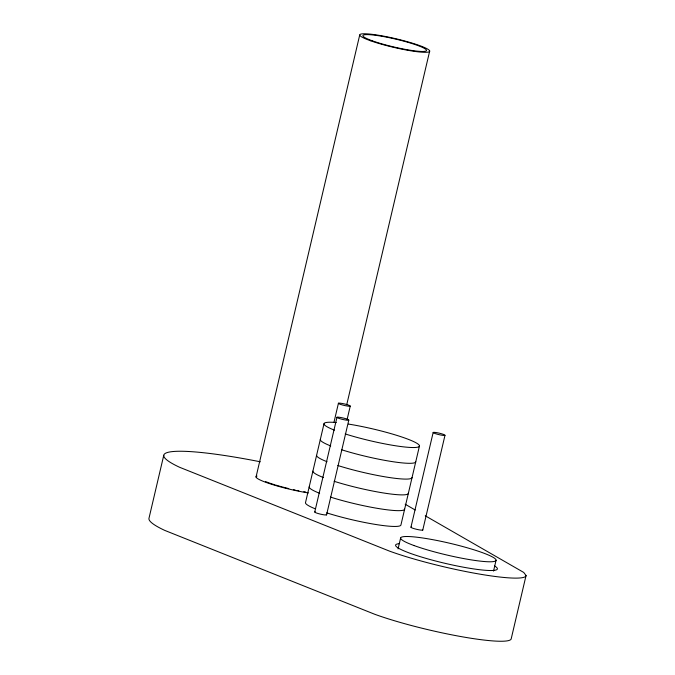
<?xml version="1.0" encoding="UTF-8"?>
<svg xmlns="http://www.w3.org/2000/svg" width="675" height="675" viewBox="0 0 675 675"><rect width="100%" height="100%" fill="white"/><g stroke="black" fill="none" stroke-linecap="round" stroke-linejoin="round"><path stroke-width="1.01" d="M163.763 455.296L148.947 518.434A130.697 16.158 13.2 0 0 164.827 530.432L374.684 614.25A81.692 10.1 13.2 0 0 461.152 636.601A81.692 10.1 13.2 0 0 511.237 638.668L526.053 575.53L523.733 572.442L425.242 515.776M256.044 477.006L359.699 35.058M324 423.782L305.488 502.706A49.013 6.058 13.2 0 0 314.963 508.697M333.914 422.55L338.445 403.203M314.769 511.937L336.985 417.226M346.722 404.764L429.697 50.996M347.127 419.403L350.232 406.164A6.126 0.759 13.2 0 0 342.2 403.464A6.126 0.759 13.2 0 0 340.588 404.426A6.126 0.759 13.2 0 0 350.232 406.164M326.557 514.898L348.773 420.196A6.126 0.759 13.2 0 0 340.74 417.488A6.126 0.759 13.2 0 0 339.128 418.449A6.126 0.759 13.2 0 0 348.773 420.196M419.462 445.981L400.95 524.897A49.013 6.058 13.2 0 1 375.443 524.433A49.013 6.058 13.2 0 1 326.7 512.857M398.064 548.893L400.613 538.042M410.974 527.116L433.181 432.413M422.761 530.077L444.968 435.375A6.126 0.759 13.2 0 0 436.936 432.675A6.126 0.759 13.2 0 0 435.324 433.628A6.126 0.759 13.2 0 0 444.968 435.375M493.535 571.092L496.074 560.242M405.177 504.233L415.209 510.005M308.357 492.936A35.944 4.447 13.2 0 1 269.958 483.756A35.944 4.447 13.2 0 1 257.023 476.052M305.674 492.041A32.678 4.042 13.2 0 1 303.792 491.721M298.865 490.801A32.678 4.042 13.2 0 1 297.067 490.438M295.237 490.058A32.678 4.042 13.2 0 1 293.38 489.653M288.773 488.59A32.678 4.042 13.2 0 1 282.395 486.97M281.407 486.709A32.678 4.042 13.2 0 1 275.662 485.055M274.759 484.785A32.678 4.042 13.2 0 1 269.08 482.912M268.237 482.608A32.678 4.042 13.2 0 1 265.537 481.57M260.364 461.801A130.697 16.158 13.2 0 0 179.634 467.294L389.492 551.112A81.692 10.1 13.2 0 0 475.959 573.463A81.692 10.1 13.2 0 0 526.053 575.53M494.572 565.945A52.279 6.463 13.2 0 1 445.373 563.406A52.279 6.463 13.2 0 1 399.195 543.662M326.236 514.417A6.126 0.759 13.2 0 1 320.515 514.156A6.126 0.759 13.2 0 1 315.217 511.844M422.432 529.605A6.126 0.759 13.2 0 1 416.711 529.343A6.126 0.759 13.2 0 1 411.413 527.023M415.766 461.759A49.013 6.058 13.2 0 1 390.251 461.295A49.013 6.058 13.2 0 1 341.508 449.719M330.733 445.939A49.013 6.058 13.2 0 1 320.296 439.568M348.41 424.069A49.013 6.058 13.2 0 1 409.219 439.687A49.013 6.058 13.2 0 1 406.789 447.196A49.013 6.058 13.2 0 1 345.212 433.932M334.437 430.161A49.013 6.058 13.2 0 1 336.268 422.533M412.062 477.546A49.013 6.058 13.2 0 1 386.556 477.082A49.013 6.058 13.2 0 1 337.812 465.505M327.029 461.725A49.013 6.058 13.2 0 1 316.592 455.347M408.358 493.332A49.013 6.058 13.2 0 1 382.852 492.868A49.013 6.058 13.2 0 1 334.108 481.283M323.333 477.512A49.013 6.058 13.2 0 1 312.888 471.133M404.654 509.119A49.013 6.058 13.2 0 1 379.148 508.646A49.013 6.058 13.2 0 1 330.404 497.07M319.629 493.29A49.013 6.058 13.2 0 1 309.192 486.92M370.516 40.745A35.944 4.447 13.2 0 0 428.709 51.958A35.944 4.447 13.2 0 0 384.868 36.383A35.944 4.447 13.2 0 0 370.516 40.745M371.9 40.66A32.678 4.042 13.2 0 0 425.326 51.224A32.678 4.042 13.2 0 0 386.868 37.201A32.678 4.042 13.2 0 0 371.9 40.66M414.146 545.586A49.013 6.058 13.2 0 0 494.286 561.431A49.013 6.058 13.2 0 0 436.598 540.405A49.013 6.058 13.2 0 0 414.146 545.586"/></g></svg>
